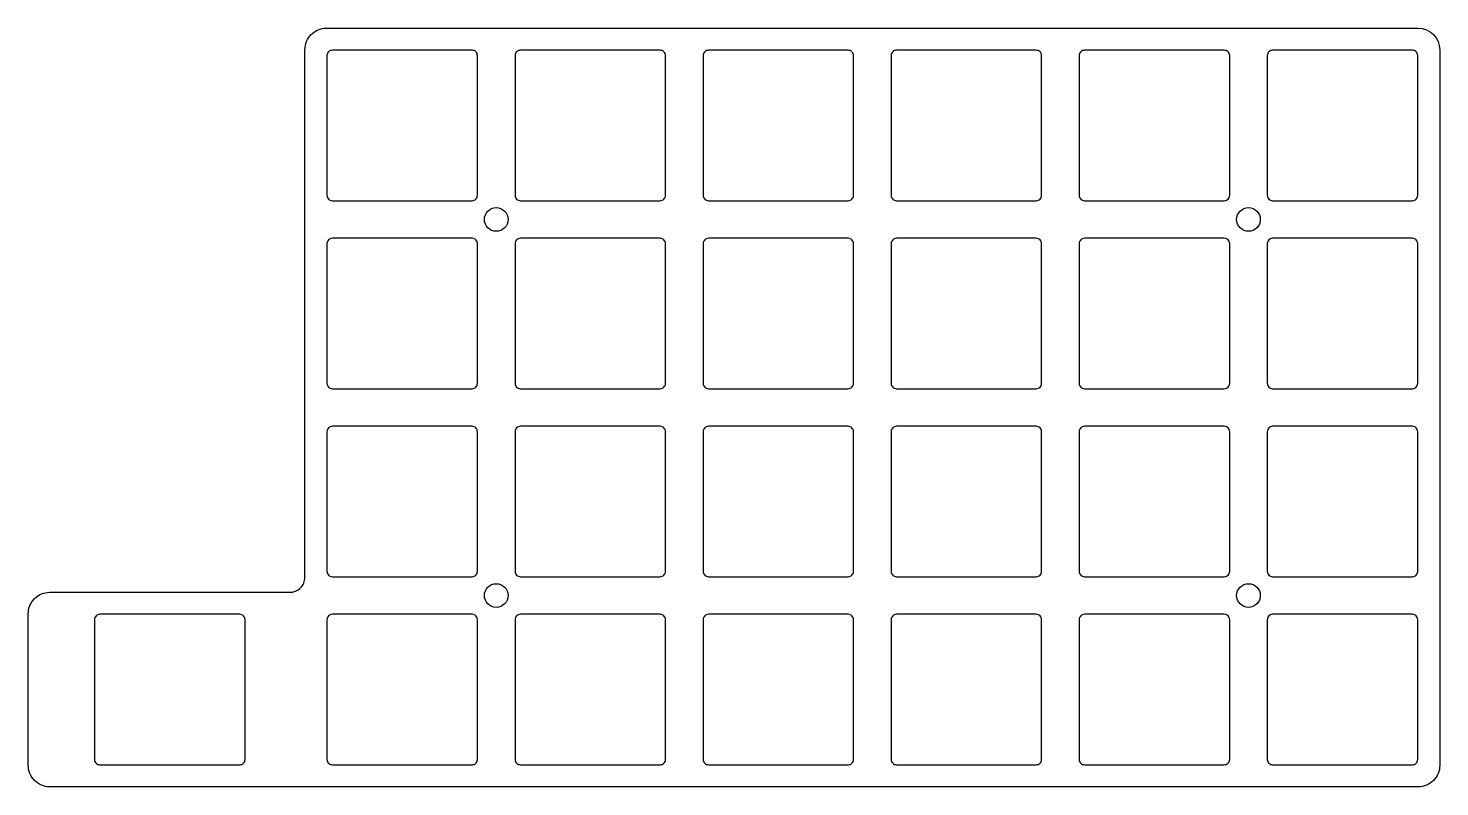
# Model space of a CAD drawing. Header units: millimetres. Extents: x 37 to 168, y -35 to 35.
import ezdxf

# ---------------------------------------------------------------- set-up
doc = ezdxf.new("R2010")
doc.units = ezdxf.units.MM
doc.layers.add('ref$ref_line_holder', color=185, linetype='Continuous', true_color=0x5631b7)

msp = doc.modelspace()

# ---------------------------------------------------------------- linework, layer by layer
at = {"layer": 'ref$ref_line_holder'}
for points in [[(62.45, 33.3, -0.414214), (64.45, 35.3), (166.05, 35.3, -0.414197), (168.05, 33.3), (168.05, -33.3, -0.414214), (166.05, -35.3), (38.7, -35.3, -0.414214), (36.7, -33.3), (36.7, -19.2, -0.414214), (38.7, -17.2), (61.05, -17.2, 0.414214), (62.45, -15.8)], [(78, 19.25, 0.414214), (78.5, 19.75), (78.5, 32.75, 0.414214), (78, 33.25), (65, 33.25, 0.414214), (64.5, 32.75), (64.5, 19.75, 0.414214), (65, 19.25)], [(95.5, 19.25, 0.414214), (96, 19.75), (96, 32.75, 0.414214), (95.5, 33.25), (82.5, 33.25, 0.414214), (82, 32.75), (82, 19.75, 0.414214), (82.5, 19.25)], [(113, 19.25, 0.414214), (113.5, 19.75), (113.5, 32.75, 0.414214), (113, 33.25), (100, 33.25, 0.414214), (99.5, 32.75), (99.5, 19.75, 0.414214), (100, 19.25)], [(130.5, 19.25, 0.414214), (131, 19.75), (131, 32.75, 0.414214), (130.5, 33.25), (117.5, 33.25, 0.414214), (117, 32.75), (117, 19.75, 0.414214), (117.5, 19.25)], [(148, 19.25, 0.414214), (148.5, 19.75), (148.5, 32.75, 0.414214), (148, 33.25), (135, 33.25, 0.414214), (134.5, 32.75), (134.5, 19.75, 0.414214), (135, 19.25)], [(165.5, 19.25, 0.414214), (166, 19.75), (166, 32.75, 0.414214), (165.5, 33.25), (152.5, 33.25, 0.414214), (152, 32.75), (152, 19.75, 0.414214), (152.5, 19.25)], [(78, 1.75, 0.414214), (78.5, 2.25), (78.5, 15.25, 0.414214), (78, 15.75), (65, 15.75, 0.414214), (64.5, 15.25), (64.5, 2.25, 0.414214), (65, 1.75)], [(95.5, 1.75, 0.414214), (96, 2.25), (96, 15.25, 0.414214), (95.5, 15.75), (82.5, 15.75, 0.414214), (82, 15.25), (82, 2.25, 0.414214), (82.5, 1.75)], [(113, 1.75, 0.414214), (113.5, 2.25), (113.5, 15.25, 0.414214), (113, 15.75), (100, 15.75, 0.414214), (99.5, 15.25), (99.5, 2.25, 0.414214), (100, 1.75)], [(130.5, 1.75, 0.414214), (131, 2.25), (131, 15.25, 0.414214), (130.5, 15.75), (117.5, 15.75, 0.414214), (117, 15.25), (117, 2.25, 0.414214), (117.5, 1.75)], [(148, 1.75, 0.414214), (148.5, 2.25), (148.5, 15.25, 0.414214), (148, 15.75), (135, 15.75, 0.414214), (134.5, 15.25), (134.5, 2.25, 0.414214), (135, 1.75)], [(165.5, 1.75, 0.414214), (166, 2.25), (166, 15.25, 0.414214), (165.5, 15.75), (152.5, 15.75, 0.414214), (152, 15.25), (152, 2.25, 0.414214), (152.5, 1.75)], [(78, -15.75, 0.414214), (78.5, -15.25), (78.5, -2.25, 0.414214), (78, -1.75), (65, -1.75, 0.414214), (64.5, -2.25), (64.5, -15.25, 0.414214), (65, -15.75)], [(95.5, -15.75, 0.414214), (96, -15.25), (96, -2.25, 0.414214), (95.5, -1.75), (82.5, -1.75, 0.414214), (82, -2.25), (82, -15.25, 0.414214), (82.5, -15.75)], [(113, -15.75, 0.414214), (113.5, -15.25), (113.5, -2.25, 0.414214), (113, -1.75), (100, -1.75, 0.414214), (99.5, -2.25), (99.5, -15.25, 0.414214), (100, -15.75)], [(130.5, -15.75, 0.414214), (131, -15.25), (131, -2.25, 0.414214), (130.5, -1.75), (117.5, -1.75, 0.414214), (117, -2.25), (117, -15.25, 0.414214), (117.5, -15.75)], [(148, -15.75, 0.414214), (148.5, -15.25), (148.5, -2.25, 0.414214), (148, -1.75), (135, -1.75, 0.414214), (134.5, -2.25), (134.5, -15.25, 0.414214), (135, -15.75)], [(165.5, -15.75, 0.414214), (166, -15.25), (166, -2.25, 0.414214), (165.5, -1.75), (152.5, -1.75, 0.414214), (152, -2.25), (152, -15.25, 0.414214), (152.5, -15.75)], [(56.38, -33.25, 0.414214), (56.88, -32.75), (56.88, -19.75, 0.414214), (56.38, -19.25), (43.37, -19.25, 0.414214), (42.87, -19.75), (42.87, -32.75, 0.414214), (43.37, -33.25)], [(78, -33.25, 0.414214), (78.5, -32.75), (78.5, -19.75, 0.414214), (78, -19.25), (65, -19.25, 0.414214), (64.5, -19.75), (64.5, -32.75, 0.414214), (65, -33.25)], [(95.5, -33.25, 0.414214), (96, -32.75), (96, -19.75, 0.414214), (95.5, -19.25), (82.5, -19.25, 0.414214), (82, -19.75), (82, -32.75, 0.414214), (82.5, -33.25)], [(113, -33.25, 0.414214), (113.5, -32.75), (113.5, -19.75, 0.414214), (113, -19.25), (100, -19.25, 0.414214), (99.5, -19.75), (99.5, -32.75, 0.414214), (100, -33.25)], [(130.5, -33.25, 0.414214), (131, -32.75), (131, -19.75, 0.414214), (130.5, -19.25), (117.5, -19.25, 0.414214), (117, -19.75), (117, -32.75, 0.414214), (117.5, -33.25)], [(148, -33.25, 0.414214), (148.5, -32.75), (148.5, -19.75, 0.414214), (148, -19.25), (135, -19.25, 0.414214), (134.5, -19.75), (134.5, -32.75, 0.414214), (135, -33.25)], [(165.5, -33.25, 0.414214), (166, -32.75), (166, -19.75, 0.414214), (165.5, -19.25), (152.5, -19.25, 0.414214), (152, -19.75), (152, -32.75, 0.414214), (152.5, -33.25)]]:
    msp.add_lwpolyline(points, format="xyb", close=True, dxfattribs=at)
for centre in [(80.25, 17.5), (150.25, 17.5), (80.25, -17.5), (150.25, -17.5)]:
    msp.add_circle(centre, 1.1, dxfattribs=at)

doc.saveas('drawing.dxf')
